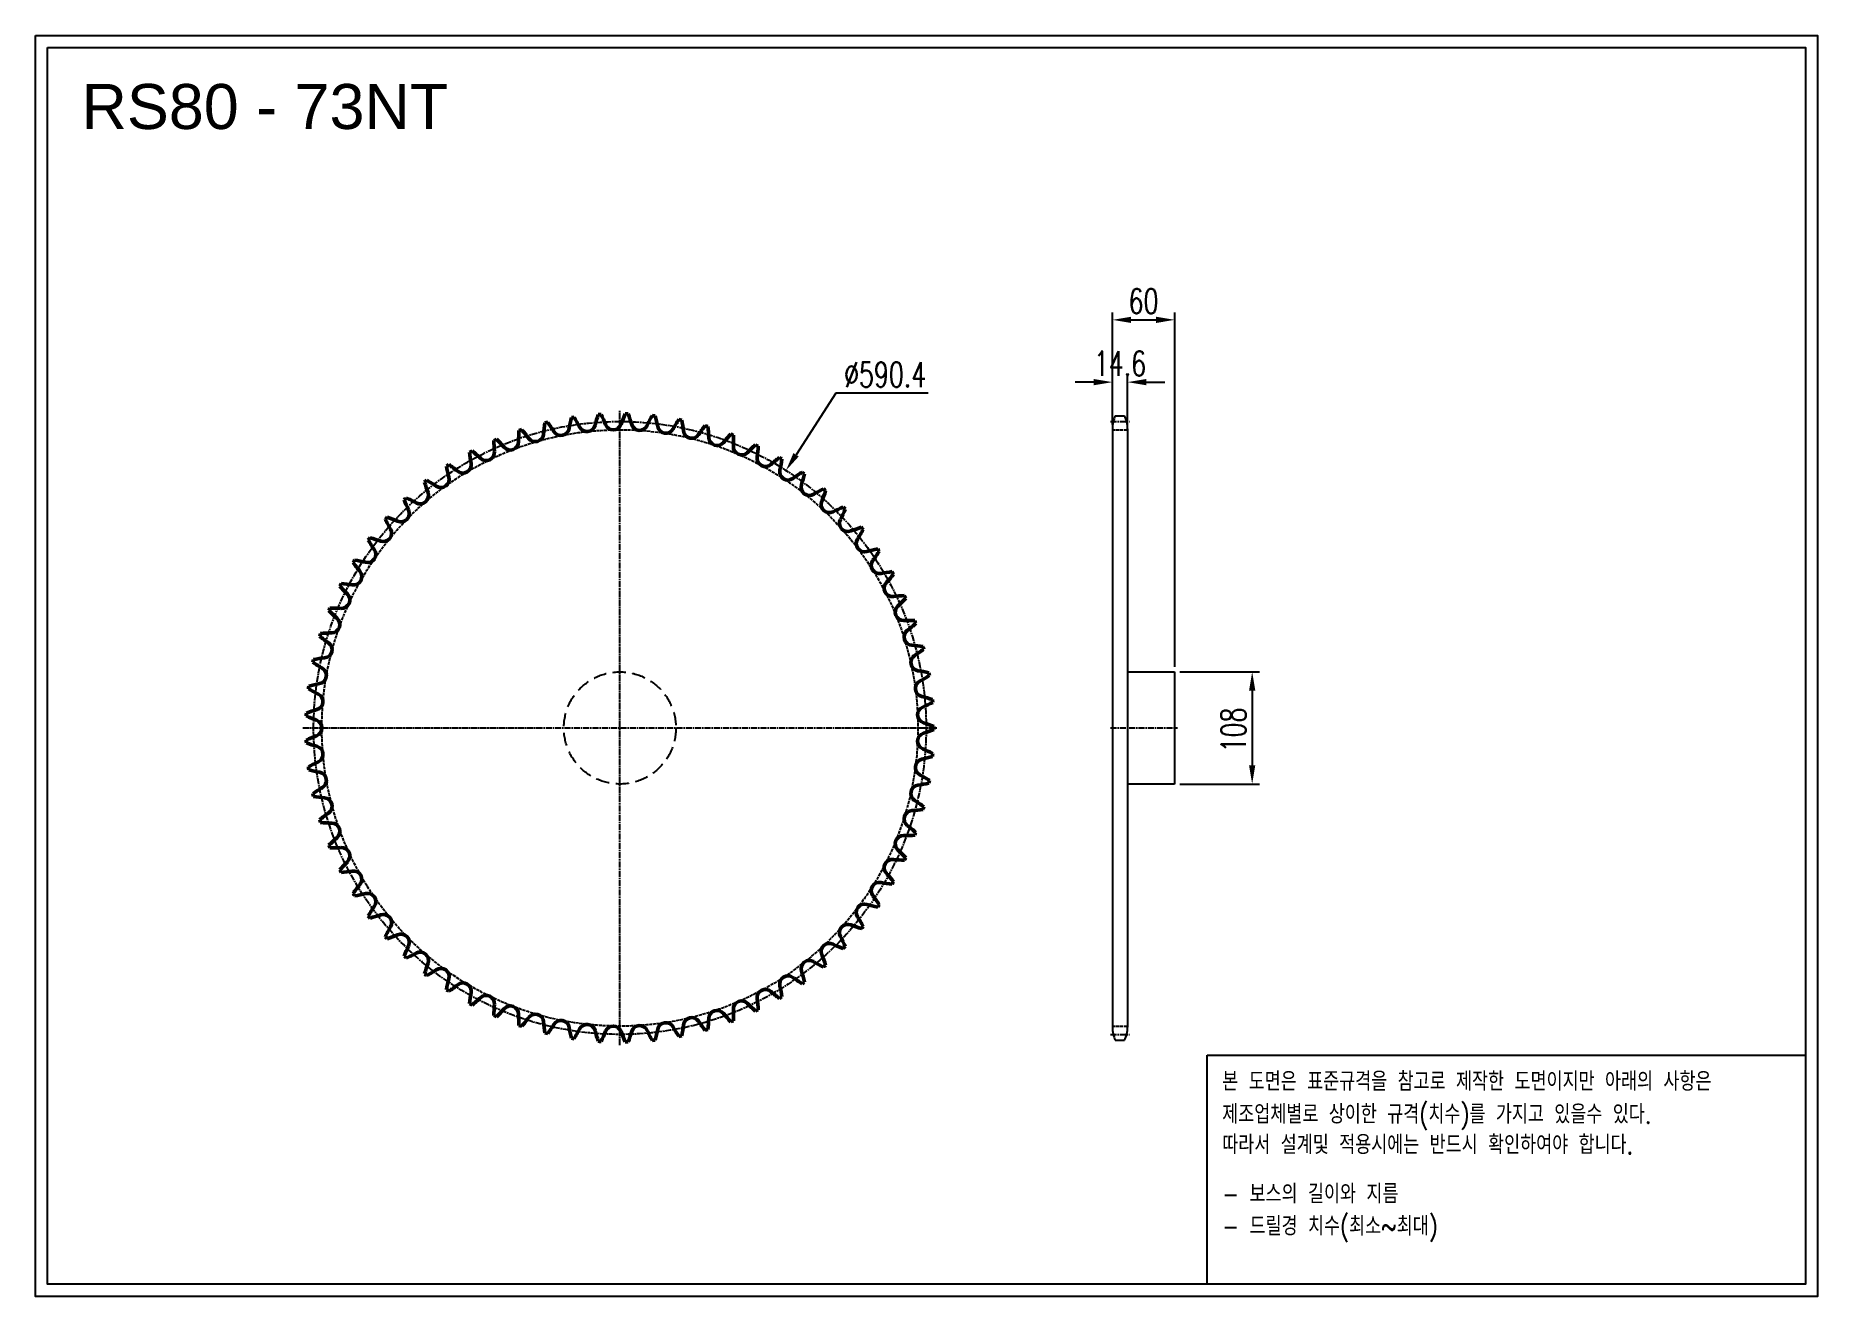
# Model space of a CAD drawing. Header units: millimetres. Extents: x -62164 to -60446, y 22702 to 23916.
import ezdxf

# ---------------------------------------------------------------- set-up
doc = ezdxf.new("R2010")
doc.units = ezdxf.units.MM
for name, pattern in [('AM_ISO02W050', [7.5, 6, -1.5]), ('AM_ISO02W050x2', [3.75, 3, -0.75]), ('AM_ISO08W050', [18, 12, -1.5, 3, -1.5]), ('AM_ISO08W050x2', [9, 6, -0.75, 1.5, -0.75]), ('HIDDEN', [9.525, 6.35, -3.175])]:
    doc.linetypes.add(name, pattern=pattern)
for name, color, linetype, lineweight in [('AM_0N', 7, 'Continuous', 50), ('AM_3N', 6, 'AM_ISO02W050', 25), ('AM_7', 4, 'AM_ISO08W050', 25), ('AM_7N', 4, 'AM_ISO08W050', 25)]:
    doc.layers.add(name, color=color, linetype=linetype, lineweight=lineweight)
doc.layers.add('HL', color=2, linetype='HIDDEN')
doc.layers.add('S-DIM', color=7, linetype='Continuous')
doc.styles.add('HAN', font='ROMANS.shx', dxfattribs={"width": 0.7, "bigfont": 'whgtxt.shx'})
doc.styles.add('HSG', font='SIMPLEX.shx', dxfattribs={"width": 0.7, "bigfont": 'HSG.shx'})
doc.styles.get("Standard").update_dxf_attribs({"font": 'arial.ttf'})
doc.dimstyles.new('APP36', dxfattribs={"dimscale": 10, "dimtxt": 2.4, "dimasz": 1.8, "dimexe": 0.7, "dimexo": 0.5, "dimgap": 0.6, "dimtad": 1, "dimtoh": 1, "dimdec": 1, "dimrnd": 0.01, "dimzin": 9, "dimdsep": 46, "dimtxsty": 'HSG', "dimcen": 0, "dimclrd": 1, "dimclre": 1, "dimclrt": 256, "dimazin": 2, "dimtp": 1, "dimtm": 1, "dimtfac": 0.5, "dimtdec": 1, "dimtofl": 0, "dimtmove": 0, "dimatfit": 3, "dimfxl": 0, "dimtvp": 1, "dimtolj": 2, "dimlwd": -1, "dimlwe": -1, "dimarcsym": 0})

# ---------------------------------------------------------------- blocks, each defined once
blk = doc.blocks.new('*D1')
at = {"layer": 'Defpoints', "color": 0, "transparency": 16777216}
for p in [(-61065.7, 23303.3), (-61065.7, 23195.3), (-60991, 23195.3)]:
    blk.add_point(p, dxfattribs=at)
at = {"layer": 'S-DIM', "color": 1, "transparency": 16777216}
for p, q in [((-61060.7, 23303.3), (-60984, 23303.3)), ((-60991, 23285.3), (-60991, 23213.3)), ((-61060.7, 23195.3), (-60984, 23195.3))]:
    blk.add_line(p, q, dxfattribs=at)
for points in [[(-60994, 23285.3), (-60988, 23285.3), (-60991, 23303.3)], [(-60994, 23213.3), (-60988, 23213.3), (-60991, 23195.3)]]:
    blk.add_solid(points, dxfattribs=at)
at = {"layer": 'S-DIM', "transparency": 16777216, "insert": (-61009, 23247.3), "char_height": 24, "attachment_point": 5, "rotation": 90, "style": 'HSG'}
blk.add_mtext('\\A2;108', dxfattribs=at)
blk = doc.blocks.new('*D2')
at = {"layer": 'Defpoints', "color": 0, "transparency": 16777216}
for p in [(-61111.1, 23582.4), (-61125.7, 23536.5), (-61111.1, 23536.5)]:
    blk.add_point(p, dxfattribs=at)
at = {"layer": 'S-DIM', "color": 1, "transparency": 16777216}
for p, q in [((-61143.7, 23582.4), (-61161.7, 23582.4)), ((-61125.7, 23541.5), (-61125.7, 23589.4)), ((-61111.1, 23541.5), (-61111.1, 23589.4)), ((-61093.1, 23582.4), (-61075.1, 23582.4))]:
    blk.add_line(p, q, dxfattribs=at)
for points in [[(-61143.7, 23585.4), (-61143.7, 23579.4), (-61125.7, 23582.4)], [(-61093.1, 23585.4), (-61093.1, 23579.4), (-61111.1, 23582.4)]]:
    blk.add_solid(points, dxfattribs=at)
at = {"layer": 'S-DIM', "transparency": 16777216, "insert": (-61118.4, 23600.4), "char_height": 24, "attachment_point": 5, "style": 'HSG'}
blk.add_mtext('\\A2;14.6', dxfattribs=at)
blk = doc.blocks.new('*D3')
at = {"layer": 'Defpoints', "color": 0, "transparency": 16777216}
for p in [(-61065.7, 23642.4), (-61125.7, 23536.5), (-61065.7, 23303.3)]:
    blk.add_point(p, dxfattribs=at)
at = {"layer": 'S-DIM', "color": 1, "transparency": 16777216}
for p, q in [((-61125.7, 23541.5), (-61125.7, 23649.4)), ((-61107.7, 23642.4), (-61083.7, 23642.4)), ((-61065.7, 23308.3), (-61065.7, 23649.4))]:
    blk.add_line(p, q, dxfattribs=at)
for points in [[(-61107.7, 23645.4), (-61107.7, 23639.4), (-61125.7, 23642.4)], [(-61083.7, 23645.4), (-61083.7, 23639.4), (-61065.7, 23642.4)]]:
    blk.add_solid(points, dxfattribs=at)
at = {"layer": 'S-DIM', "transparency": 16777216, "insert": (-61095.7, 23660.4), "char_height": 24, "attachment_point": 5, "style": 'HSG'}
blk.add_mtext('\\A2;60', dxfattribs=at)
blk = doc.blocks.new('*D4')
at = {"layer": 'Defpoints', "color": 0, "transparency": 16777216}
for p in [(-61440.4, 23497.3), (-61760.6, 23001.3)]:
    blk.add_point(p, dxfattribs=at)
at = {"layer": 'S-DIM', "color": 1, "transparency": 16777216}
for p, q in [((-61392.4, 23571.7), (-61430.6, 23512.4)), ((-61303.2, 23571.7), (-61392.4, 23571.7))]:
    blk.add_line(p, q, dxfattribs=at)
blk.add_solid([(-61433.2, 23514.1), (-61428.1, 23510.8), (-61440.4, 23497.3)], dxfattribs=at)
at = {"layer": 'S-DIM', "transparency": 16777216, "insert": (-61344.8, 23589.7), "char_height": 24, "attachment_point": 5, "style": 'HSG'}
blk.add_mtext('\\A2;∅590.4', dxfattribs=at)
blk = doc.blocks.new('notice1')
at = {"color": 4}
blk.add_lwpolyline([(-22142.12, 1735.9), (-22053.8, 1735.9), (-22053.8, 1702.07), (-22142.12, 1702.07)], close=True, dxfattribs=at)
at = {"color": 4, "style": 'HAN', "width": 0.8}
for s, p in [('본 도면은 표준규격을 참고로 제작한 도면이지만 아래의 사항은', (-22139.9, 1730.62)), ('제조업체별로 상이한 규격(치수)를 가지고 있을수 있다.', (-22139.9, 1725.78)), ('따라서 설계및 적용시에는 반드시 확인하여야 합니다.', (-22139.9, 1721.28)), ('- 보스의 길이와 지름', (-22139.9, 1714.03)), ('- 드릴경 치수(최소~최대)', (-22139.9, 1709.27))]:
    blk.add_text(s, height=2.7949, dxfattribs=at).set_placement(p)

msp = doc.modelspace()

# ---------------------------------------------------------------- linework, layer by layer
for p, q in [((-61122.93, 23550.1), (-61113.93, 23550.1)), ((-61125.73, 23537.4), (-61125.73, 22961.19)), ((-61111.13, 23537.4), (-61111.13, 22961.19)), ((-61111.13, 23303.29), (-61065.73, 23303.29)), ((-61065.73, 23303.29), (-61065.73, 23195.29)), ((-61065.73, 23195.29), (-61111.13, 23195.29)), ((-61122.93, 22948.49), (-61113.93, 22948.49))]:
    msp.add_line(p, q)
for points in [[(-62163.67, 23916.16), (-60446.21, 23916.16), (-60446.21, 22701.79), (-62163.67, 22701.79)], [(-62152.1, 23904.59), (-60457.77, 23904.59), (-60457.77, 22713.36), (-62152.1, 22713.36)]]:
    msp.add_lwpolyline(points, close=True)
for centre, start, end in [((-61095.53, 23537.4), 155.13196, 180), ((-61141.33, 23537.4), 0, 24.86804), ((-61095.53, 22961.19), 180, 204.86804), ((-61141.33, 22961.19), 335.13196, 0)]:
    msp.add_arc(centre, 30.2, start, end)
at = {"layer": 'AM_0N'}
for centre, radius, start, end in [((-61508.45, 23514.08), 142.92, 166.18885, 170.47945), ((-61600.49, 23249.29), 302.54, 98.3704, 98.88988), ((-61766.94, 23474.85), 142.92, 26.78082, 31.07142), ((-61486.03, 23505.19), 142.92, 161.25734, 165.54795), ((-61600.49, 23249.29), 302.54, 93.43889, 93.95837), ((-61746.94, 23488.32), 142.92, 21.84932, 26.13992), ((-61464.45, 23494.4), 142.92, 156.32584, 160.61644), ((-61600.49, 23249.29), 302.54, 88.50738, 89.02686), ((-61725.85, 23500.03), 142.92, 16.91781, 21.20841), ((-61443.89, 23481.8), 142.92, 151.39433, 155.68493), ((-61600.49, 23249.29), 302.54, 83.57588, 84.09536), ((-61703.83, 23509.88), 142.92, 11.9863, 16.2769), ((-61424.48, 23467.48), 142.92, 146.46282, 150.75342), ((-61600.49, 23249.29), 302.54, 78.64437, 79.16385), ((-61555.17, 23525.93), 142.92, 176.05187, 180.34247), ((-61600.49, 23249.29), 302.54, 108.23341, 108.75289), ((-61803.12, 23443), 142.92, 36.64384, 40.93444), ((-61682.01, 23533.09), 8.02, 216.64384, 355.41096), ((-61531.55, 23521.01), 142.92, 171.12036, 175.41096), ((-61600.49, 23249.29), 302.54, 103.3019, 103.82138), ((-61785.72, 23459.71), 142.92, 31.71233, 36.00293), ((-61657.31, 23539.05), 8.02, 211.71233, 350.47945), ((-61632.19, 23542.86), 8.02, 206.78082, 345.54795), ((-61606.84, 23544.5), 8.02, 201.84932, 340.61644), ((-61581.44, 23543.95), 8.02, 196.91781, 335.68493), ((-61556.18, 23541.22), 8.02, 191.9863, 330.75342), ((-61681.04, 23517.8), 142.92, 7.05479, 11.34539), ((-61531.25, 23536.33), 8.02, 187.05479, 325.82192), ((-61406.37, 23451.54), 142.92, 141.53132, 145.82192), ((-61600.49, 23249.29), 302.54, 73.71286, 74.23234), ((-61657.66, 23523.73), 142.92, 2.12329, 6.41389), ((-61389.71, 23434.11), 142.92, 136.59981, 140.89041), ((-61600.49, 23249.29), 302.54, 68.78136, 69.30084), ((-61633.86, 23527.63), 142.92, 357.19178, 1.48238), ((-61600.49, 23249.29), 302.54, 118.09642, 118.6159), ((-61603.23, 23529.61), 142.92, 185.91488, 190.20548), ((-61833.3, 23405.43), 142.92, 46.50685, 50.79745), ((-61729.42, 23514.93), 8.02, 226.50685, 5.27397), ((-61600.49, 23249.29), 302.54, 113.16492, 113.6844), ((-61579.12, 23528.8), 142.92, 180.98337, 185.27397), ((-61819.02, 23424.87), 142.92, 41.57534, 45.86594), ((-61706.11, 23525.03), 8.02, 221.57534, 0.34247), ((-61506.83, 23529.32), 8.02, 182.12329, 320.89041), ((-61483.1, 23520.23), 8.02, 177.19178, 315.9589), ((-61374.6, 23415.3), 142.92, 131.6683, 135.9589), ((-61600.49, 23249.29), 302.54, 63.84985, 64.36933), ((-61609.81, 23529.46), 142.92, 352.26027, 356.55087), ((-61600.49, 23249.29), 302.54, 123.02793, 123.54741), ((-61627.31, 23528.33), 142.92, 190.84639, 195.13699), ((-61845.87, 23384.84), 142.92, 51.43836, 55.72896), ((-61751.78, 23502.86), 8.02, 231.43836, 10.20548), ((-61460.24, 23509.14), 8.02, 172.26027, 311.0274), ((-61361.16, 23395.27), 142.92, 126.7368, 131.0274), ((-61600.49, 23249.29), 302.54, 58.91834, 59.43782), ((-61438.43, 23496.12), 8.02, 167.32877, 306.09589), ((-61585.69, 23529.23), 142.92, 347.32877, 351.61937), ((-61349.5, 23374.16), 142.92, 121.80529, 126.09589), ((-61600.49, 23249.29), 302.54, 53.98683, 54.50632), ((-61600.49, 23249.29), 302.54, 127.95944, 128.47892), ((-61651.2, 23524.99), 142.92, 195.77789, 200.06849), ((-61856.61, 23363.24), 142.92, 56.36986, 60.66046), ((-61773.01, 23488.92), 8.02, 236.36986, 15.13699), ((-61417.81, 23481.27), 8.02, 162.39726, 301.16438), ((-61561.68, 23526.92), 142.92, 342.39726, 346.68786), ((-61339.7, 23352.12), 142.92, 116.87378, 121.16438), ((-61537.96, 23522.56), 142.92, 337.46575, 341.75635), ((-61600.49, 23249.29), 302.54, 49.05533, 49.57481), ((-61600.49, 23249.29), 302.54, 132.89094, 133.41043), ((-61674.71, 23519.61), 142.92, 200.7094, 205), ((-61865.46, 23340.8), 142.92, 61.30137, 65.59197), ((-61792.98, 23473.2), 8.02, 241.30137, 20.06849), ((-61398.54, 23464.71), 8.02, 157.46575, 296.23288), ((-61331.82, 23329.32), 142.92, 111.94228, 116.23288), ((-61600.49, 23249.29), 302.54, 44.12382, 44.6433), ((-61600.49, 23249.29), 302.54, 137.82245, 138.34193), ((-61697.68, 23512.23), 142.92, 205.64091, 209.93151), ((-61872.34, 23317.69), 142.92, 66.23288, 70.52348), ((-61811.51, 23455.82), 8.02, 246.23288, 25), ((-61380.77, 23446.55), 8.02, 152.53425, 291.30137), ((-61514.7, 23516.17), 142.92, 332.53425, 336.82485), ((-61600.49, 23249.29), 302.54, 142.75396, 143.27344), ((-61719.92, 23502.9), 142.92, 210.57241, 214.86301), ((-61877.22, 23294.06), 142.92, 71.16438, 75.45498), ((-61828.48, 23436.92), 8.02, 251.16438, 29.93151), ((-61325.94, 23305.93), 142.92, 107.01077, 111.30137), ((-61364.63, 23426.94), 8.02, 147.60274, 286.36986), ((-61492.07, 23507.81), 142.92, 327.60274, 331.89334), ((-61600.49, 23249.29), 302.54, 39.19231, 39.7118), ((-61600.49, 23249.29), 302.54, 147.68546, 148.20495), ((-61880.04, 23270.11), 142.92, 76.09589, 80.38649), ((-61843.77, 23416.62), 8.02, 256.09589, 34.86301), ((-61322.09, 23282.12), 142.92, 102.07926, 106.36986), ((-61350.23, 23406), 8.02, 142.67123, 281.43836), ((-61470.25, 23497.53), 142.92, 322.67123, 326.96183), ((-61600.49, 23249.29), 302.54, 34.26081, 34.78029), ((-61857.25, 23395.09), 8.02, 261.0274, 39.79452), ((-61741.28, 23491.7), 142.92, 215.50392, 219.79452), ((-61320.29, 23258.06), 142.92, 97.14776, 101.43836), ((-61449.39, 23485.42), 142.92, 317.73973, 322.03033), ((-61600.49, 23249.29), 302.54, 29.3293, 29.84878), ((-61600.49, 23249.29), 302.54, 152.61697, 153.13645), ((-61761.6, 23478.7), 142.92, 220.43543, 224.72603), ((-61868.84, 23372.48), 8.02, 265.9589, 44.72603), ((-61880.8, 23246), 142.92, 81.0274, 85.318), ((-61337.68, 23383.91), 8.02, 137.73973, 276.50685), ((-61320.58, 23233.94), 142.92, 92.21625, 96.50685), ((-61600.49, 23249.29), 302.54, 24.39779, 24.91727), ((-61600.49, 23249.29), 302.54, 157.54848, 158.06796), ((-61780.72, 23464), 142.92, 225.36693, 229.65753), ((-61879.47, 23221.91), 142.92, 85.9589, 90.2495), ((-61327.08, 23360.82), 8.02, 132.80822, 271.57534), ((-61429.65, 23471.55), 142.92, 312.80822, 317.09882), ((-61600.49, 23249.29), 302.54, 162.47999, 162.99947), ((-61876.09, 23198.03), 142.92, 90.89041, 95.18101), ((-61878.43, 23348.95), 8.02, 270.89041, 49.65753), ((-61322.93, 23209.94), 142.92, 87.28474, 91.57534), ((-61318.51, 23336.9), 8.02, 127.87671, 266.64384), ((-61411.18, 23456.04), 142.92, 307.87671, 312.16731), ((-61600.49, 23249.29), 302.54, 19.46629, 19.98577), ((-61798.51, 23447.71), 142.92, 230.29844, 234.58904), ((-61885.97, 23324.69), 8.02, 275.82192, 54.58904), ((-61327.34, 23186.22), 142.92, 82.35324, 86.64384), ((-61394.11, 23439.01), 142.92, 302.94521, 307.23581), ((-61600.49, 23249.29), 302.54, 14.53478, 15.05426), ((-61600.49, 23249.29), 302.54, 167.41149, 167.93097), ((-61814.84, 23429.95), 142.92, 235.22995, 239.52055), ((-61870.66, 23174.53), 142.92, 95.82192, 100.11252), ((-61891.4, 23299.87), 8.02, 280.75342, 59.52055), ((-61312.02, 23312.34), 8.02, 122.94521, 261.71233), ((-61600.49, 23249.29), 302.54, 172.343, 172.86248), ((-61863.23, 23151.58), 142.92, 100.75342, 105.04403), ((-61307.67, 23287.31), 8.02, 118.0137, 256.78082), ((-61333.78, 23162.98), 142.92, 77.42173, 81.71233), ((-61378.56, 23420.56), 142.92, 298.0137, 302.3043), ((-61600.49, 23249.29), 302.54, 9.60327, 10.12275), ((-61829.57, 23410.86), 142.92, 240.16145, 244.45205), ((-61894.67, 23274.67), 8.02, 285.68493, 64.45205), ((-61342.18, 23140.37), 142.92, 72.49022, 76.78082), ((-61364.66, 23400.85), 142.92, 293.08219, 297.37279), ((-61600.49, 23249.29), 302.54, 4.67177, 5.19125), ((-61600.49, 23249.29), 302.54, 177.27451, 177.79399), ((-61842.61, 23390.56), 142.92, 245.09296, 249.38356), ((-61853.86, 23129.36), 142.92, 105.68493, 109.97553), ((-61895.76, 23249.29), 8.02, 290.61644, 69.38356), ((-61305.48, 23261.99), 8.02, 113.08219, 251.84932), ((-61352.5, 23118.57), 142.92, 67.55871, 71.84932), ((-61842.61, 23108.02), 142.92, 110.61644, 114.90704), ((-61600.49, 23249.29), 302.54, 182.20601, 182.72549), ((-61305.48, 23236.59), 8.02, 108.15068, 246.91781), ((-61352.5, 23380.02), 142.92, 288.15068, 292.44129), ((-61600.49, 23249.29), 302.54, 359.74026, 0.25974), ((-61853.86, 23369.23), 142.92, 250.02447, 254.31507), ((-61894.67, 23223.91), 8.02, 295.54795, 74.31507), ((-61342.18, 23358.22), 142.92, 283.21918, 287.50978), ((-61364.66, 23097.73), 142.92, 62.62721, 66.91781), ((-61600.49, 23249.29), 302.54, 354.80875, 355.32823), ((-61829.57, 23087.73), 142.92, 115.54795, 119.83855), ((-61600.49, 23249.29), 302.54, 187.13752, 187.657), ((-61863.23, 23347), 142.92, 254.95597, 259.24658), ((-61891.4, 23198.71), 8.02, 300.47945, 79.24658), ((-61307.67, 23211.28), 8.02, 103.21918, 241.9863), ((-61378.56, 23078.02), 142.92, 57.6957, 61.9863), ((-61814.84, 23068.63), 142.92, 120.47945, 124.77005), ((-61600.49, 23249.29), 302.54, 192.06903, 192.58851), ((-61312.02, 23186.24), 8.02, 98.28767, 237.05479), ((-61333.78, 23335.61), 142.92, 278.28767, 282.57827), ((-61600.49, 23249.29), 302.54, 349.87725, 350.39673), ((-61870.66, 23324.05), 142.92, 259.88748, 264.17808), ((-61885.97, 23173.89), 8.02, 305.41096, 84.17808), ((-61318.51, 23161.68), 8.02, 93.35616, 232.12329), ((-61327.34, 23312.36), 142.92, 273.35616, 277.64676), ((-61394.11, 23059.58), 142.92, 52.76419, 57.05479), ((-61600.49, 23249.29), 302.54, 344.94574, 345.46522), ((-61798.51, 23050.87), 142.92, 125.41096, 129.70156), ((-61600.49, 23249.29), 302.54, 197.00053, 197.52001), ((-61876.09, 23300.55), 142.92, 264.81899, 269.10959), ((-61878.43, 23149.63), 8.02, 310.34247, 89.10959), ((-61411.18, 23042.54), 142.92, 47.83269, 52.12329), ((-61780.72, 23034.58), 142.92, 130.34247, 134.63307), ((-61600.49, 23249.29), 302.54, 201.93204, 202.45152), ((-61327.08, 23137.76), 8.02, 88.42466, 227.19178), ((-61322.93, 23288.65), 142.92, 268.42466, 272.71526), ((-61600.49, 23249.29), 302.54, 340.01423, 340.53371), ((-61879.47, 23276.67), 142.92, 269.7505, 274.0411), ((-61761.6, 23019.89), 142.92, 135.27397, 139.56457), ((-61868.84, 23126.1), 8.02, 315.27397, 94.0411), ((-61337.68, 23114.67), 8.02, 83.49315, 222.26027), ((-61320.58, 23264.64), 142.92, 263.49315, 267.78375), ((-61429.65, 23027.03), 142.92, 42.90118, 47.19178), ((-61600.49, 23249.29), 302.54, 335.08273, 335.60221), ((-61600.49, 23249.29), 302.54, 206.86355, 207.38303), ((-61880.8, 23252.58), 142.92, 274.682, 278.9726), ((-61857.25, 23103.49), 8.02, 320.20548, 98.9726), ((-61350.23, 23092.58), 8.02, 78.56164, 217.32877), ((-61320.29, 23240.52), 142.92, 258.56164, 262.85224), ((-61449.39, 23013.17), 142.92, 37.96967, 42.26027), ((-61600.49, 23249.29), 302.54, 330.15122, 330.6707), ((-61741.28, 23006.88), 142.92, 140.20548, 144.49608), ((-61600.49, 23249.29), 302.54, 211.79505, 212.31454), ((-61880.04, 23228.47), 142.92, 279.61351, 283.90411), ((-61843.77, 23081.96), 8.02, 325.13699, 103.90411), ((-61470.25, 23001.05), 142.92, 33.03817, 37.32877), ((-61719.92, 22995.68), 142.92, 145.13699, 149.42759), ((-61600.49, 23249.29), 302.54, 216.72656, 217.24604), ((-61877.22, 23204.52), 142.92, 284.54502, 288.83562), ((-61828.48, 23061.66), 8.02, 330.06849, 108.83562), ((-61364.63, 23071.65), 8.02, 73.63014, 212.39726), ((-61492.07, 22990.78), 142.92, 28.10666, 32.39726), ((-61322.09, 23216.47), 142.92, 253.63014, 257.92074), ((-61600.49, 23249.29), 302.54, 325.21971, 325.73919), ((-61697.68, 22986.35), 142.92, 150.06849, 154.35909), ((-61872.34, 23180.9), 142.92, 289.47652, 293.76712), ((-61811.51, 23042.76), 8.02, 335, 113.76712), ((-61380.77, 23052.03), 8.02, 68.69863, 207.46575), ((-61514.7, 22982.41), 142.92, 23.17515, 27.46575), ((-61325.94, 23192.66), 142.92, 248.69863, 252.98923), ((-61600.49, 23249.29), 302.54, 320.2882, 320.80769), ((-61600.49, 23249.29), 302.54, 221.65807, 222.17755), ((-61674.71, 22978.97), 142.92, 155, 159.2906), ((-61865.46, 23157.78), 142.92, 294.40803, 298.69863), ((-61792.98, 23025.38), 8.02, 339.93151, 118.69863), ((-61398.54, 23033.87), 8.02, 63.76712, 202.53425), ((-61331.82, 23169.26), 142.92, 243.76712, 248.05772), ((-61600.49, 23249.29), 302.54, 315.3567, 315.87618), ((-61600.49, 23249.29), 302.54, 226.58957, 227.10906), ((-61651.2, 22973.59), 142.92, 159.93151, 164.22211), ((-61856.61, 23135.34), 142.92, 299.33954, 303.63014), ((-61773.01, 23009.66), 8.02, 344.86301, 123.63014), ((-61417.81, 23017.31), 8.02, 58.83562, 197.60274), ((-61561.68, 22971.66), 142.92, 13.31214, 17.60274), ((-61339.7, 23146.46), 142.92, 238.83562, 243.12622), ((-61537.96, 22976.03), 142.92, 18.24365, 22.53425), ((-61600.49, 23249.29), 302.54, 310.42519, 310.94467), ((-61600.49, 23249.29), 302.54, 231.52108, 232.04056), ((-61627.31, 22970.25), 142.92, 164.86301, 169.15361), ((-61600.49, 23249.29), 302.54, 236.45259, 236.97207), ((-61845.87, 23113.74), 142.92, 304.27104, 308.56164), ((-61751.78, 22995.72), 8.02, 349.79452, 128.56164), ((-61460.24, 22989.45), 8.02, 48.9726, 187.73973), ((-61438.43, 23002.46), 8.02, 53.90411, 192.67123), ((-61585.69, 22969.35), 142.92, 8.38063, 12.67123), ((-61349.5, 23124.43), 142.92, 233.90411, 238.19471), ((-61600.49, 23249.29), 302.54, 305.49368, 306.01317), ((-61603.23, 22968.98), 142.92, 169.79452, 174.08512), ((-61600.49, 23249.29), 302.54, 241.3841, 241.90358), ((-61833.3, 23093.15), 142.92, 309.20255, 313.49315), ((-61729.42, 22983.65), 8.02, 354.72603, 133.49315), ((-61579.12, 22969.78), 142.92, 174.72603, 179.01663), ((-61706.11, 22973.55), 8.02, 359.65753, 138.42466), ((-61483.1, 22978.35), 8.02, 44.0411, 182.80822), ((-61374.6, 23083.28), 142.92, 224.0411, 228.3317), ((-61609.81, 22969.12), 142.92, 3.44913, 7.73973), ((-61361.16, 23103.31), 142.92, 228.9726, 233.2632), ((-61600.49, 23249.29), 302.54, 300.56218, 301.08166), ((-61600.49, 23249.29), 302.54, 246.3156, 246.83508), ((-61819.02, 23073.72), 142.92, 314.13406, 318.42466), ((-61555.17, 22972.65), 142.92, 179.65753, 183.94813), ((-61600.49, 23249.29), 302.54, 251.24711, 251.76659), ((-61803.12, 23055.58), 142.92, 319.06556, 323.35616), ((-61682.01, 22965.49), 8.02, 4.58904, 143.35616), ((-61531.55, 22977.57), 142.92, 184.58904, 188.87964), ((-61785.72, 23038.88), 142.92, 323.99707, 328.28767), ((-61657.31, 22959.54), 8.02, 9.52055, 148.28767), ((-61632.19, 22955.72), 8.02, 14.45205, 153.21918), ((-61581.44, 22954.63), 8.02, 24.31507, 163.08219), ((-61556.18, 22957.36), 8.02, 29.24658, 168.0137), ((-61681.04, 22980.79), 142.92, 348.65461, 352.94521), ((-61531.25, 22962.25), 8.02, 34.17808, 172.94521), ((-61406.37, 23047.04), 142.92, 214.17808, 218.46868), ((-61657.66, 22974.86), 142.92, 353.58611, 357.87671), ((-61506.83, 22969.26), 8.02, 39.10959, 177.87671), ((-61389.71, 23064.48), 142.92, 219.10959, 223.40019), ((-61600.49, 23249.29), 302.54, 290.69916, 291.21864), ((-61633.86, 22970.96), 142.92, 358.51762, 2.80822), ((-61600.49, 23249.29), 302.54, 295.63067, 296.15015), ((-61600.49, 23249.29), 302.54, 256.17862, 256.6981), ((-61508.45, 22984.5), 142.92, 189.52055, 193.81115), ((-61600.49, 23249.29), 302.54, 261.11012, 261.6296), ((-61766.94, 23023.73), 142.92, 328.92858, 333.21918), ((-61486.03, 22993.39), 142.92, 194.45205, 198.74266), ((-61600.49, 23249.29), 302.54, 266.04163, 266.56111), ((-61746.94, 23010.26), 142.92, 333.86008, 338.15068), ((-61606.84, 22954.08), 8.02, 19.38356, 158.15068), ((-61464.45, 23004.18), 142.92, 199.38356, 203.67416), ((-61600.49, 23249.29), 302.54, 270.97314, 271.49262), ((-61725.85, 22998.55), 142.92, 338.79159, 343.08219), ((-61443.89, 23016.78), 142.92, 204.31507, 208.60567), ((-61600.49, 23249.29), 302.54, 275.90464, 276.42412), ((-61703.83, 22988.71), 142.92, 343.7231, 348.0137), ((-61424.48, 23031.1), 142.92, 209.24658, 213.53718), ((-61600.49, 23249.29), 302.54, 280.83615, 281.35563), ((-61600.49, 23249.29), 302.54, 285.76766, 286.28714)]:
    msp.add_arc(centre, radius, start, end, dxfattribs=at)
at = {"layer": 'AM_3N', "linetype": 'AM_ISO02W050x2'}
for p, q in [((-61125.73, 23536.55), (-61111.13, 23536.55)), ((-61125.73, 22962.04), (-61111.13, 22962.04))]:
    msp.add_line(p, q, dxfattribs=at)
msp.add_circle((-61600.49, 23249.29), 287.26, dxfattribs=at)
at = {"layer": 'AM_7', "linetype": 'AM_ISO08W050x2'}
for p, q in [((-61127.67, 23544.49), (-61109.18, 23544.49)), ((-61127.67, 23249.29), (-61062.91, 23249.29)), ((-61127.67, 22954.1), (-61109.18, 22954.1))]:
    msp.add_line(p, q, dxfattribs=at)
msp.add_circle((-61600.49, 23249.29), 295.2, dxfattribs=at)
at = {"layer": 'AM_7N', "linetype": 'AM_ISO08W050x2'}
for p, q in [((-61600.49, 22943.75), (-61600.49, 23554.83)), ((-61906.03, 23249.29), (-61294.94, 23249.29))]:
    msp.add_line(p, q, dxfattribs=at)
at = {"layer": 'HL', "ltscale": 2}
msp.add_circle((-61600.49, 23249.29), 54, dxfattribs=at)

# ---------------------------------------------------------------- block references
at = {"xscale": 6.527910445055999, "yscale": 6.527910445055999, "zscale": 6.527910445055999}
msp.add_blockref('notice1', (83507.44, 11602.41), dxfattribs=at)

# ---------------------------------------------------------------- texts
msp.add_text('RS80 - 73NT', height=43.3701).set_placement((-62119.44, 23826.23))

# ---------------------------------------------------------------- dimensions: what is measured, and where the dimension line sits
at = {"layer": 'S-DIM'}
dim = msp.add_linear_dim(base=(-61065.73, 23642.37), p1=(-61125.73, 23536.55), p2=(-61065.73, 23303.29), dimstyle='APP36', dxfattribs=at)
dim.commit()
dim.dimension.update_dxf_attribs({"geometry": '*D3', "text_midpoint": (-61095.73, 23660.37)})
dim = msp.add_linear_dim(base=(-61111.13, 23582.37), p1=(-61125.73, 23536.55), p2=(-61111.13, 23536.55), dimstyle='APP36', dxfattribs=at)
dim.commit()
dim.dimension.update_dxf_attribs({"geometry": '*D2', "text_midpoint": (-61118.43, 23582.37), "dimtype": 128})
dim = msp.add_diameter_dim_2p(p1=(-61760.57, 23001.27), p2=(-61440.4, 23497.31), dimstyle='APP36', dxfattribs=at)
dim.commit()
dim.dimension.update_dxf_attribs({"geometry": '*D4', "text_midpoint": (-61344.76, 23571.74), "dimtype": 131})
dim = msp.add_linear_dim(base=(-60990.98, 23195.29), p1=(-61065.73, 23303.29), p2=(-61065.73, 23195.29), angle=90, dimstyle='APP36', dxfattribs=at)
dim.commit()
dim.dimension.update_dxf_attribs({"geometry": '*D1', "text_midpoint": (-60990.98, 23247.25), "dimtype": 128})

doc.saveas('drawing.dxf')
